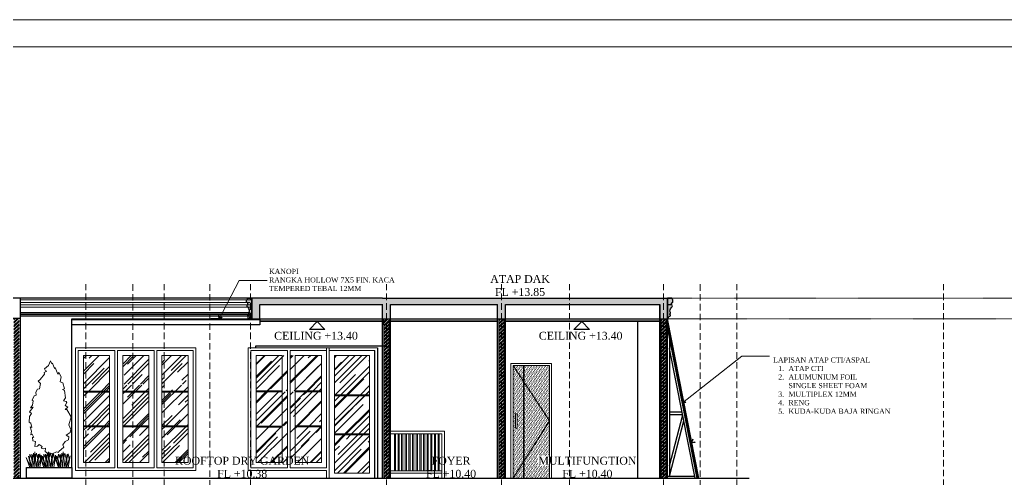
# Model space of a CAD drawing. Header units: millimetres. Extents: x -9564 to 494436, y -140371 to 4257.
# Drawn here: x 461051 to 479900, y -4524 to 4257 of the extents above; entities that cross this region are included whole.
import ezdxf

# ---------------------------------------------------------------- set-up
doc = ezdxf.new("R2010")
doc.units = ezdxf.units.MM
doc.header["$MEASUREMENT"] = 0
for name, pattern in [('DASHED2', [0.375, 0.25, -0.125]), ('HIDDEN2', [0.1875, 0.125, -0.0625]), ('SLD-Solid', [0])]:
    doc.linetypes.add(name, pattern=pattern)
doc.layers.get('DEFPOINTS').update_dxf_attribs({"lineweight": 18})
for name, color, linetype, lineweight in [('09-Arsiran', 8, 'Continuous', 5), ('8', 8, 'Continuous', 5), ('AS', 8, 'HIDDEN2', 5), ('DIM', 1, 'Continuous', 5), ('Dimensi', 252, 'Continuous', 9), ('DINDING', 1, 'Continuous', 20), ('DOOR OPENING', 4, 'SLD-Solid', 5), ('Door Window', 1, 'Continuous', 9), ('LEGEND', 1, 'DASHED2', 50), ('XR-KOP A3_MOZART$0$KOP-A1$0$A-GRSKOP', 1, 'Continuous', 5)]:
    doc.layers.add(name, color=color, linetype=linetype, lineweight=lineweight)
doc.layers.add('garis tipis', color=251, linetype='Continuous')
doc.layers.add('TEXT', color=4, linetype='Continuous')
doc.styles.get("Standard").update_dxf_attribs({"font": 'arial.ttf'})
doc.styles.add('style1', font='times.ttf', dxfattribs={"height": 0.15})
doc.styles.add('style2', font='times.ttf', dxfattribs={"height": 0.18})
doc.dimstyles.new('ISO-25', dxfattribs={"dimtxt": 0.18, "dimasz": 0.12, "dimexe": 0.1, "dimexo": 0.1, "dimgap": 0.0625, "dimtad": 1, "dimtoh": 1, "dimdec": 0, "dimlfac": 1000, "dimtxsty": 'style2', "dimblk": 'ARCHTICK', "dimcen": 0.15, "dimclrd": 1, "dimclre": 1, "dimclrt": 4, "dimadec": 0, "dimazin": 0, "dimtfac": 1, "dimtdec": 0, "dimtmove": 0, "dimatfit": 3, "dimldrblk": 'OBLIQUE', "dimfxl": 1, "dimarcsym": 0})

# ---------------------------------------------------------------- blocks, each defined once
blk = doc.blocks.new('hsdh')
at = {"layer": 'XR-KOP A3_MOZART$0$KOP-A1$0$A-GRSKOP', "color": 0, "linetype": 'Continuous', "lineweight": 5}
blk.add_lwpolyline([(145480, 82601), (107945, 82601), (107945, 56197), (145480, 56197)], close=True, dxfattribs=at)
at = {"layer": 'XR-KOP A3_MOZART$0$KOP-A1$0$A-GRSKOP', "color": 5, "linetype": 'Continuous', "lineweight": 5}
blk.add_lwpolyline([(145017, 82138), (108409, 82138), (108409, 56660), (145017, 56660)], close=True, dxfattribs=at)
blk = doc.blocks.new('lis atas')
at = {"true_color": 0x636466}
h = blk.add_hatch(color=251, dxfattribs=at)
h.dxf.hatch_style = 1
h.paths.add_polyline_path([(90.703, 140.132), (90.716, 140.132), (90.716, 140.147, -0.36498), (90.749, 140.187, 0.74874), (90.75, 140.215, -0.675931), (90.749, 140.231, 0.42987), (90.759, 140.26, -0.123299), (90.749, 140.283, -0.24485), (90.786, 140.361, 0.438632), (90.784, 140.404, -0.621787), (90.806, 140.451), (90.806, 140.501, -0.319918), (90.782, 140.532), (90.703, 140.532)])
blk.add_lwpolyline([(90.703, 140.132), (90.716, 140.132), (90.716, 140.147, -0.36498), (90.749, 140.187, 0.741922), (90.75, 140.214, -0.66528), (90.749, 140.231, 0.438756), (90.759, 140.26, -0.123299), (90.749, 140.283, -0.24485), (90.786, 140.361, 0.438632), (90.784, 140.404, -0.621787), (90.806, 140.451), (90.806, 140.501, -0.319918), (90.782, 140.532), (90.703, 140.532)], format="xyb", close=True)
blk = doc.blocks.new('_ArchTick')
at = {"color": 0, "linetype": 'ByBlock', "const_width": 0.15}
blk.add_lwpolyline([(-0.5, -0.5), (0.5, 0.5)], dxfattribs=at)
blk = doc.blocks.new('*D834')
at = {"color": 1, "lineweight": -2, "transparency": 16777216}
for p, q in [((472995, -1524), (472872, -1524)), ((472872, -4524), (472872, -1524)), ((472995, -4524), (472872, -4524))]:
    blk.add_line(p, q, dxfattribs=at)
at = {"layer": 'DEFPOINTS', "color": 0, "transparency": 16777216}
for p in [(472872, -1524), (472995, -1524), (472995, -4524)]:
    blk.add_point(p, dxfattribs=at)
at = {"color": 1, "lineweight": -2, "transparency": 16777216, "xscale": 0.12, "yscale": 0.12, "zscale": 0.12}
for p, rotation in [((472872, -1524), 90), ((472872, -4524), 270)]:
    blk.add_blockref('_ArchTick', p, dxfattribs=dict(at, rotation=rotation))
at = {"color": 4, "transparency": 16777216, "insert": (472872, -3024), "char_height": 0.18, "attachment_point": 5, "rotation": 90, "style": 'style2'}
blk.add_mtext('2999999', dxfattribs=at)
blk = doc.blocks.new('_Oblique')
at = {"color": 0, "linetype": 'ByBlock', "lineweight": -2}
blk.add_line((-0.5, -0.5), (0.5, 0.5), dxfattribs=at)
blk = doc.blocks.new('*U121')
blk.add_lwpolyline([(-2.754, 191.699), (-6.78, 182.851), (-13.682, 176.953), (-11.956, 173.266), (-9.656, 172.529), (-14.257, 170.317), (-13.682, 167.368), (-21.733, 157.783), (-25.184, 154.834), (-21.158, 150.41), (-21.733, 147.461), (-22.884, 140.825), (-26.334, 140.087), (-29.21, 134.926), (-28.635, 129.028), (-32.661, 128.291), (-36.111, 120.18), (-34.386, 118.706), (-35.536, 111.333), (-38.987, 106.171), (-34.386, 107.646), (-40.712, 98.798), (-37.261, 95.849), (-40.712, 90.688), (-41.287, 80.366), (-38.412, 78.154), (-36.686, 70.781), (-39.562, 71.518), (-37.261, 64.145), (-38.412, 57.509), (-36.111, 58.247), (-33.236, 52.348), (-35.536, 53.086), (-34.961, 46.45), (-30.36, 44.975), (-31.51, 36.128), (-26.334, 36.865), (-23.459, 39.814), (-18.283, 36.128), (-20.008, 33.178), (-14.832, 31.704), (-11.956, 33.178), (-12.531, 27.28), (-6.205, 22.856), (-3.905, 24.331), (0.121, 22.856), (8.173, 26.543), (11.624, 25.068), (12.199, 27.28), (21.4, 34.653), (19.675, 39.077), (23.701, 44.975), (30.027, 47.924), (30.602, 53.823), (25.426, 56.772), (32.903, 61.196), (34.053, 67.094), (30.602, 75.205), (34.628, 89.951), (26.576, 103.222), (23.701, 103.222), (28.302, 107.646), (23.701, 110.595), (26.576, 115.756), (25.426, 117.968), (20.825, 118.706), (24.276, 124.604), (22.551, 137.876), (19.1, 139.35), (22.551, 140.825), (19.675, 151.884), (14.499, 153.359), (16.224, 162.207), (12.199, 170.317), (10.473, 167.368), (5.872, 179.165), (4.147, 177.69), (0.696, 187.275), (-0.454, 185.8)], close=True)
for points in [[(-6.813, 23.669), (-6.813, 11.669), (-8.627, 0)], [(0.387, 23.669), (-0.576, 13.271), (-0.576, 3.686), (0, 0)]]:
    blk.add_lwpolyline(points)
blk = doc.blocks.new('HDRHRD')
at = {"layer": '09-Arsiran'}
for p, q in [((664.718, 150.089), (664.718, 149.933)), ((666.118, 150.089), (666.118, 149.933)), ((667.618, 150.097), (667.618, 149.941)), ((669.268, 150.089), (669.268, 149.933)), ((671.868, 150.089), (671.868, 149.933)), ((674.068, 150.089), (674.068, 149.933)), ((675.368, 150.089), (675.368, 149.933)), ((677.168, 150.089), (677.168, 149.933)), ((678.568, 150.089), (678.568, 149.933)), ((682.518, 150.089), (682.518, 149.933)), ((664.329, 149.7), (664.484, 149.7)), ((664.952, 149.7), (665.107, 149.7)), ((665.729, 149.7), (665.884, 149.7)), ((666.352, 149.7), (666.507, 149.7)), ((667.018, 149.74), (667.018, 149.584)), ((667.229, 149.707), (667.384, 149.707)), ((667.852, 149.707), (668.007, 149.707)), ((668.879, 149.7), (669.034, 149.7)), ((669.502, 149.7), (669.657, 149.7)), ((671.479, 149.7), (671.634, 149.7)), ((672.102, 149.7), (672.257, 149.7)), ((673.679, 149.7), (673.834, 149.7)), ((674.302, 149.7), (674.457, 149.7)), ((674.979, 149.7), (675.134, 149.7)), ((675.602, 149.7), (675.757, 149.7)), ((676.779, 149.7), (676.934, 149.7)), ((677.402, 149.7), (677.557, 149.7)), ((678.257, 149.7), (678.334, 149.7)), ((678.802, 149.7), (678.957, 149.7)), ((682.129, 149.7), (682.284, 149.7)), ((682.752, 149.7), (682.907, 149.7)), ((667.618, 149.474), (667.618, 149.318)), ((668.488, 149.515), (668.488, 149.36)), ((677.168, 149.472), (677.168, 149.317)), ((677.868, 149.515), (677.868, 149.36)), ((664.718, 149.466), (664.718, 149.31)), ((666.118, 149.466), (666.118, 149.31)), ((666.629, 149.351), (666.784, 149.351)), ((667.252, 149.351), (667.407, 149.351)), ((668.488, 149.461), (668.488, 149.305)), ((669.268, 149.466), (669.268, 149.31)), ((671.868, 149.466), (671.868, 149.31)), ((674.068, 149.466), (674.068, 149.31)), ((675.368, 149.466), (675.368, 149.31)), ((678.568, 149.466), (678.568, 149.31)), ((682.518, 149.466), (682.518, 149.31)), ((667.018, 149.117), (667.018, 148.961)), ((677.479, 149.126), (677.634, 149.126)), ((678.102, 149.126), (678.257, 149.126)), ((668.099, 149.072), (668.254, 149.072)), ((668.722, 149.072), (668.877, 149.072)), ((668.488, 148.854), (668.488, 148.698)), ((668.488, 148.838), (668.488, 148.682)), ((677.868, 148.893), (677.868, 148.737))]:
    blk.add_line(p, q, dxfattribs=at)
for centre in [(664.718, 149.7), (666.118, 149.7), (667.618, 149.707), (669.268, 149.7), (671.868, 149.7), (674.068, 149.7), (675.368, 149.7), (677.168, 149.7), (678.568, 149.7), (682.518, 149.7), (667.018, 149.351), (668.488, 149.072), (677.868, 149.126)]:
    blk.add_circle(centre, 0.311, dxfattribs=at)
at = {"layer": 'AS'}
for p, q in [((664.718, 150.089), (664.718, 168.018)), ((666.118, 150.089), (666.118, 168.018)), ((667.018, 149.515), (667.018, 168.018)), ((667.618, 150.089), (667.618, 168.018)), ((668.488, 149.515), (668.488, 168.018)), ((669.268, 150.089), (669.268, 168.018)), ((671.868, 150.089), (671.868, 168.018)), ((674.068, 150.089), (674.068, 168.018)), ((675.368, 150.089), (675.368, 168.018)), ((677.168, 150.089), (677.168, 168.018)), ((677.868, 149.515), (677.868, 168.018)), ((678.568, 150.089), (678.568, 168.018)), ((682.518, 150.089), (682.518, 168.018))]:
    blk.add_line(p, q, dxfattribs=at)
at = {"layer": '09-Arsiran', "color": 2, "attachment_point": 1}
for s, insert, char_height in [('13', (664.567, 149.827), 0.2281), ('12', (665.962, 149.827), 0.2281), ('10', (667.465, 149.834), 0.2281), ('8', (669.177, 149.827), 0.228), ('7', (671.806, 149.827), 0.228), ('6', (674.006, 149.827), 0.228), ('5', (675.306, 149.827), 0.228), ('4', (677.106, 149.827), 0.228), ('2', (678.506, 149.827), 0.228), ('1', (682.456, 149.827), 0.228), ('11', (666.848, 149.478), 0.2281), ('9', (668.402, 149.199), 0.228), ('3', (677.806, 149.253), 0.228)]:
    blk.add_mtext_dynamic_manual_height_columns(s, width=0.05426, gutter_width=1.14, heights=[0], dxfattribs=dict(at, insert=insert, char_height=char_height))
blk = doc.blocks.new('*D721')
at = {"color": 1, "lineweight": -2, "transparency": 16777216}
for p, q in [((465566, -2020), (465566, -1989)), ((465566, -1989), (468066, -1989)), ((468066, -2020), (468066, -1989))]:
    blk.add_line(p, q, dxfattribs=at)
at = {"layer": 'DEFPOINTS', "color": 0, "transparency": 16777216}
for p in [(465566, -2020), (468066, -1989), (468066, -2020)]:
    blk.add_point(p, dxfattribs=at)
at = {"color": 1, "lineweight": -2, "transparency": 16777216, "xscale": 0.12, "yscale": 0.12, "zscale": 0.12, "rotation": 180}
blk.add_blockref('_ArchTick', (465566, -1989), dxfattribs=at)
at = {"color": 1, "lineweight": -2, "transparency": 16777216, "xscale": 0.12, "yscale": 0.12, "zscale": 0.12}
blk.add_blockref('_ArchTick', (468066, -1989), dxfattribs=at)
at = {"color": 4, "transparency": 16777216, "insert": (467316, -1989), "char_height": 0.18, "attachment_point": 5, "style": 'style2'}
blk.add_mtext('2500000', dxfattribs=at)
blk = doc.blocks.new('FJ')
at = {"layer": '09-Arsiran'}
h = blk.add_hatch(dxfattribs=at)
h.set_pattern_fill('AR-RROOF', color=256, scale=0.04, angle=45)
h.set_pattern_definition([(45, (-728.8448, -632.0377), (0.8621046, 2.29894557), [15.24, -2.032, 5.08, -1.016]), (45, (-728.2485, -630.723), (-1.6739197, 0.2370788), [3.048, -0.33528, 6.096, -0.762]), (45, (-729.0962, -631.06786), (3.25444482, 4.21712827), [8.128, -1.4224, 4.064, -1.016])])
h.paths.add_polyline_path([(795.086, 154.869), (792.686, 154.869), (792.686, 152.179), (795.086, 152.179)])
h.paths.add_polyline_path([(795.086, 152.099), (792.686, 152.099), (792.686, 149.496), (795.086, 149.496)])
h.paths.add_polyline_path([(795.086, 149.416), (792.686, 149.416), (792.686, 146.67), (795.086, 146.67)])
h = blk.add_hatch(dxfattribs=at)
h.set_pattern_fill('AR-RROOF', color=256, scale=0.04, angle=45)
h.set_pattern_definition([(45, (-729.6608, -632.0377), (0.8621046, 2.29894557), [15.24, -2.032, 5.08, -1.016]), (45, (-729.0645, -630.723), (-1.6739197, 0.2370788), [3.048, -0.33528, 6.096, -0.762]), (45, (-729.9122, -631.06786), (3.25444482, 4.21712827), [8.128, -1.4224, 4.064, -1.016])])
h.paths.add_polyline_path([(797.702, 154.869), (795.286, 154.869), (795.278, 152.179), (797.694, 152.179)])
h.paths.add_polyline_path([(797.702, 152.099), (795.286, 152.099), (795.286, 149.496), (797.702, 149.496)])
h.paths.add_polyline_path([(797.702, 149.416), (795.286, 149.416), (795.286, 146.67), (797.702, 146.67)])
h = blk.add_hatch(dxfattribs=at)
h.set_pattern_fill('AR-RROOF', color=256, scale=0.04, angle=45)
h.set_pattern_definition([(45, (156.3965, 77.2849), (0.8621046, 2.2989456), [15.24, -2.032, 5.08, -1.016]), (45, (156.9928, 78.5996), (-1.6739197, 0.2370788), [3.048, -0.33528, 6.096, -0.762]), (45, (156.1451, 78.2547), (3.2544448, 4.2171283), [8.128, -1.4224, 4.064, -1.016])])
h.paths.add_polyline_path([(801.366, 151.869), (801.366, 154.869), (798.686, 154.869), (798.686, 151.869)])
h.paths.add_polyline_path([(798.686, 151.789), (798.686, 148.869), (801.366, 148.869), (801.366, 151.789)])
h.paths.add_polyline_path([(801.366, 148.789), (798.686, 148.789), (798.686, 145.869), (801.366, 145.869)])
for p, q in [((798.086, 155.469), (798.086, 146.27)), ((801.966, 155.469), (798.086, 155.469)), ((793.934, 155.269), (793.166, 155.269)), ((794.518, 155.269), (793.934, 155.269)), ((798.086, 152.683), (798.086, 155.269)), ((798.286, 155.269), (798.286, 145.469)), ((801.766, 155.269), (798.286, 155.269)), ((798.086, 152.683), (798.086, 152.603)), ((798.086, 149.496), (798.086, 152.603)), ((792.686, 152.179), (794.686, 152.179)), ((794.686, 152.099), (792.686, 152.099)), ((795.686, 152.179), (797.686, 152.179)), ((797.686, 152.099), (795.686, 152.099)), ((798.686, 151.869), (801.366, 151.869)), ((801.366, 151.789), (798.686, 151.789)), ((792.686, 149.455), (794.686, 149.455)), ((794.686, 149.375), (792.686, 149.375)), ((795.686, 149.496), (797.686, 149.496)), ((797.686, 149.416), (795.686, 149.416)), ((798.086, 149.496), (798.086, 149.416)), ((798.086, 146.27), (798.086, 149.416)), ((798.686, 148.869), (801.366, 148.869)), ((801.366, 148.789), (798.686, 148.789)), ((798.086, 146.07), (798.086, 145.469))]:
    blk.add_line(p, q)
for points in [[(792.086, 155.469), (798.286, 155.469), (798.286, 146.07)], [(792.086, 155.469), (792.086, 146.07)], [(798.086, 146.07), (792.086, 146.07)]]:
    blk.add_lwpolyline(points)
for points in [[(792.286, 155.269), (795.086, 155.269), (795.086, 146.27), (792.286, 146.27)], [(795.286, 155.269), (798.086, 155.269), (798.086, 146.27), (795.286, 146.27)], [(798.286, 155.269), (801.766, 155.269), (801.766, 145.469), (798.286, 145.469)], [(798.686, 154.869), (801.366, 154.869), (801.366, 145.869), (798.686, 145.869)]]:
    blk.add_lwpolyline(points, close=True)
at = {"layer": 'Door Window'}
for points in [[(792.686, 154.869), (794.686, 154.869), (794.686, 146.67), (792.686, 146.67)], [(795.686, 154.869), (797.686, 154.869), (797.686, 146.67), (795.686, 146.67)]]:
    blk.add_lwpolyline(points, close=True, dxfattribs=at)
blk = doc.blocks.new('CFH')
at = {"layer": '09-Arsiran'}
h = blk.add_hatch(dxfattribs=at)
h.set_pattern_fill('AR-RROOF', color=256, scale=0.04, angle=45)
h.set_pattern_definition([(45, (-706.8347, -632.0377), (0.8621046, 2.29894557), [15.24, -2.032, 5.08, -1.016]), (45, (-706.2384, -630.723), (-1.6739197, 0.2370788), [3.048, -0.33528, 6.096, -0.762]), (45, (-707.08613, -631.06786), (3.25444482, 4.21712827), [8.128, -1.4224, 4.064, -1.016])])
h.paths.add_polyline_path([(808.264, 152.15), (810.264, 152.15), (810.264, 154.869), (808.264, 154.869)])
h.paths.add_polyline_path([(808.264, 152.07), (808.264, 149.496), (810.264, 149.496), (810.264, 152.07)])
h.paths.add_polyline_path([(810.264, 149.416), (808.264, 149.416), (808.264, 146.67), (810.264, 146.67)])
h = blk.add_hatch(dxfattribs=at)
h.set_pattern_fill('AR-RROOF', color=256, scale=0.04, angle=45)
h.set_pattern_definition([(45, (-707.2657, -632.0377), (0.8621046, 2.29894557), [15.24, -2.032, 5.08, -1.016]), (45, (-706.6694, -630.723), (-1.6739197, 0.2370788), [3.048, -0.33528, 6.096, -0.762]), (45, (-707.51713, -631.06786), (3.25444482, 4.21712827), [8.128, -1.4224, 4.064, -1.016])])
h.paths.add_polyline_path([(813.272, 154.869), (811.268, 154.869), (811.261, 152.683), (813.265, 152.683)])
h.paths.add_polyline_path([(813.265, 152.603), (811.264, 152.603), (811.264, 149.496), (813.265, 149.496)])
h.paths.add_polyline_path([(813.265, 149.416), (811.264, 149.416), (811.264, 146.67), (813.265, 146.67)])
h = blk.add_hatch(dxfattribs=at)
h.set_pattern_fill('AR-RROOF', color=256, scale=0.04, angle=45)
h.set_pattern_definition([(45, (-707.2667, -632.0377), (0.8621046, 2.29894557), [15.24, -2.032, 5.08, -1.016]), (45, (-706.6704, -630.723), (-1.6739197, 0.2370788), [3.048, -0.33528, 6.096, -0.762]), (45, (-707.51813, -631.06786), (3.25444482, 4.21712827), [8.128, -1.4224, 4.064, -1.016])])
h.paths.add_polyline_path([(816.26, 154.869), (814.256, 154.869), (814.264, 152.683), (816.268, 152.683)])
h.paths.add_polyline_path([(816.264, 152.603), (814.264, 152.603), (814.264, 149.496), (816.264, 149.496)])
h.paths.add_polyline_path([(816.264, 149.416), (814.264, 149.416), (814.264, 146.67), (816.264, 146.67)])
for p, q in [((815.712, 155.269), (814.744, 155.269)), ((816.096, 155.269), (815.712, 155.269)), ((808.264, 152.15), (810.264, 152.15)), ((810.264, 152.07), (808.264, 152.07)), ((811.264, 152.15), (813.264, 152.15)), ((813.264, 152.07), (811.264, 152.07)), ((814.264, 152.15), (816.264, 152.15)), ((816.264, 152.07), (814.264, 152.07)), ((808.264, 149.496), (810.264, 149.496)), ((810.264, 149.416), (808.264, 149.416)), ((811.264, 149.496), (813.264, 149.496)), ((813.264, 149.416), (811.264, 149.416)), ((814.264, 149.496), (816.264, 149.496)), ((816.264, 149.416), (814.264, 149.416))]:
    blk.add_line(p, q)
for points in [[(816.864, 146.07), (807.664, 146.07), (807.664, 155.469), (816.864, 155.469)], [(807.864, 155.269), (810.664, 155.269), (810.664, 146.27), (807.864, 146.27)], [(810.864, 155.269), (813.664, 155.269), (813.664, 146.27), (810.864, 146.27)], [(813.864, 155.269), (816.664, 155.269), (816.664, 146.27), (813.864, 146.27)]]:
    blk.add_lwpolyline(points, close=True)
at = {"layer": 'Door Window'}
for points in [[(808.264, 154.869), (810.264, 154.869), (810.264, 146.67), (808.264, 146.67)], [(811.264, 154.869), (813.264, 154.869), (813.264, 146.67), (811.264, 146.67)], [(814.264, 154.869), (816.264, 154.869), (816.264, 146.67), (814.264, 146.67)]]:
    blk.add_lwpolyline(points, close=True, dxfattribs=at)

msp = doc.modelspace()

# ---------------------------------------------------------------- hatches: boundary and pattern name
h = msp.add_hatch()
h.set_pattern_fill('ANSI32', color=8, scale=4.999999)
h.set_pattern_definition([(45, (334578.1, -139278.485), (-33.675954, 33.675954), []), (45, (334600.55, -139278.485), (-33.675954, 33.675954), [])])
h.paths.add_polyline_path([(473416.0226, -1473.5402), (473316.0226, -1473.5402), (473316.0226, -4523.5396), (473416.0226, -4523.5396)])
h.paths.add_polyline_path([(470316.0232, -1473.5402), (470216.0232, -1473.5402), (470216.0232, -4523.5396), (470316.0232, -4523.5396)])
h.paths.add_polyline_path([(468116.0236, -1473.5402), (468016.0236, -1473.5402), (468016.0236, -4523.5396), (468116.0236, -4523.5396)])
h.paths.add_polyline_path([(474116.0225, -4923.5396), (474016.0225, -4923.5396), (474016.0225, -5673.5394), (474116.0225, -5673.5394)])
h.paths.add_polyline_path([(470316.0232, -4923.5396), (470216.0232, -4923.5396), (470216.0232, -8373.5389), (470316.0232, -8373.5389)])
h.paths.add_polyline_path([(468116.0236, -4923.5396), (468016.0236, -4923.5396), (468016.0236, -8373.5389), (468116.0236, -8373.5389)])
h.paths.add_polyline_path([(461041.025, -12723.5381), (460941.025, -12723.5381), (460941.025, -14923.5377), (461041.025, -14923.5377)])
h.paths.add_polyline_path([(464736.0243, -12723.5381), (464636.0244, -12723.5381), (464636.0244, -14843.5377), (464736.0243, -14843.5377)])
h.paths.add_polyline_path([(468116.0236, -8923.5388), (468016.0236, -8923.5388), (468016.0236, -12223.5382), (468116.0236, -12223.5382)])
h.paths.add_polyline_path([(461041.025, -1466.238), (460941.025, -1466.238), (460941.025, -4523.5396), (461041.025, -4523.5396)])
h.paths.add_polyline_path([(461041.025, -8273.5389), (460941.025, -8273.5389), (460941.025, -8373.5389), (461041.025, -8373.5389)])
h.paths.add_polyline_path([(460941.025, -5323.5395), (461041.025, -5323.5395), (461041.025, -4923.5396), (460941.025, -4923.5396)])
h.paths.add_polyline_path([(460941.025, -9173.5388), (461041.025, -9173.5388), (461041.025, -8873.5388), (460941.025, -8873.5388)])
h.paths.add_polyline_path([(474016.0225, -9523.5387), (474116.0225, -9523.5387), (474116.0225, -8873.5388), (474016.0225, -8873.5388)])
h = msp.add_hatch()
h.set_pattern_fill('DOTS', color=8, scale=19.999996, angle=45)
h.set_pattern_definition([(45, (-203801.84, -168824.07), (-11.225318, 33.6759541), [0, -31.749994])])
h.paths.add_polyline_path([(470686.0233, -2622.0766), (470486.0234, -2363.5401), (470486.0234, -4523.5396), (470686.0233, -4255.247)])
h.paths.add_polyline_path([(470566.0233, -3561.0398), (470536.0233, -3561.0398), (470536.0233, -3286.0399), (470566.0233, -3286.0399)], flags=16)
h.paths.add_polyline_path([(470686.0233, -4255.247), (470486.0234, -4523.5396), (470686.0233, -4523.5396)], flags=17)
h.paths.add_polyline_path([(470686.0233, -2363.5401), (470486.0234, -2363.5401), (470686.0233, -2622.0766)], flags=17)
h.paths.add_polyline_path([(471181.0227, -2363.5401), (471181.0227, -3261.9539), (470696.0233, -2635.0034), (470696.0233, -2363.5401)])
h.paths.add_polyline_path([(471181.0227, -3591.2234), (471181.0227, -4523.5396), (470696.0233, -4523.5396), (470696.0233, -4241.8324)])
h.paths.add_polyline_path([(471181.0227, -3261.9539), (471181.0227, -3591.2234), (470696.0233, -4241.8324), (470696.0233, -2635.0034)])
at = {"layer": 'DIM', "true_color": 0x636466}
h = msp.add_hatch(dxfattribs=at)
h.set_pattern_fill('AR-CONC', color=251, scale=0.2, angle=45)
h.set_pattern_definition([(95, (334578.1, -139278.485), (28.018925, 23.5106715), [3.809999, -41.909992]), (40, (334578.1, -139278.485), (-32.0036846, 22.0353416), [3.0479994, -33.5281105]), (145.451445, (334580.434, -139276.525), (-3.984759, 45.546012), [3.238001, -35.618042]), (91.1842, (334570.915, -139271.3), (44.28204, 32.390676), [5.714999, -62.864988]), (141.635558, (334574.605, -139268.6), (-1.417323, 68.56534), [4.857004, -53.427112]), (36.18415, (334570.915, -139271.3), (-1.417323, 68.56534), [4.571993, -50.291937]), (66, (334576.303, -139269.504), (35.903989, 6.9790285), [3.809999, -41.909992]), (11, (334576.303, -139269.504), (-17.307982, 34.788232), [3.0479994, -33.527994]), (116.451445, (334579.295, -139268.923), (18.596007, 41.767261), [3.238001, -35.617981]), (82.5, (334578.1, -139278.485), (-11.52109165, 12.3946804), [0, -33.1215938, 0, -34.0359936, 0, -33.6549937]), (52.5, (334578.1, -139278.485), (-4.7179446, 23.6173956), [0, -19.4055963, 0, -32.359594, 0, -12.8269976]), (12.5, (334570.089, -139286.495), (19.98556885, 18.3652357), [0, -12.6999976, 0, -39.6239925, 0, -52.57799]), (2.5, (334566.497, -139290.087), (17.3527776, 24.544474), [0, -16.509997, 0, -26.314395, 0, -37.337993])])
h.paths.add_polyline_path([(473291.0227, -1193.5403), (473291.0227, -1473.5402), (473441.0226, -1473.5402), (473441.0226, -1073.5403), (465491.0241, -1073.5403), (465491.0241, -1473.5402), (465641.0241, -1473.5402), (465641.0241, -1193.5403), (467991.0236, -1193.5403), (467991.0236, -1473.5402), (468141.0236, -1473.5402), (468141.0236, -1193.5403), (470191.0232, -1193.5403), (470191.0232, -1473.5402), (470341.0232, -1473.5402), (470341.0232, -1193.5403)])

# ---------------------------------------------------------------- linework, layer by layer
for p, q in [((467991.0236, -1073.5403), (460916.025, -1073.5403)), ((461066.025, -4523.5396), (461066.025, -1073.5403)), ((465491.0241, -1473.5402), (465491.0241, -1073.5403)), ((467991.0236, -1073.5403), (473520.3978, -1073.5403)), ((473441.0226, -4523.5396), (473441.0226, -1073.5403)), ((465641.0241, -1193.5403), (467993.5234, -1193.5403)), ((465641.0241, -1473.5402), (465641.0241, -1193.5403)), ((467991.0236, -4523.5396), (467991.0236, -1193.5403)), ((468141.0236, -4523.5396), (468141.0236, -1193.5403)), ((468141.0236, -1193.5403), (470191.0232, -1193.5403)), ((470191.0232, -4523.5396), (470191.0232, -1193.5403)), ((470341.0232, -4523.5396), (470341.0232, -1193.5403)), ((470341.0232, -1193.5403), (473291.0227, -1193.5403)), ((473291.0227, -4523.5396), (473291.0227, -1193.5403)), ((473291.0227, -1193.5403), (473291.0227, -4523.5396)), ((473441.0226, -1193.5403), (473517.5854, -1193.5403)), ((473441.0226, -1193.5403), (473517.5854, -1193.5403)), ((461066.025, -1466.238), (460916.025, -1466.238)), ((462047.1574, -1473.5403), (465641.0241, -1473.5403)), ((462047.1574, -1583.5403), (462047.1574, -1473.5403)), ((462047.1574, -4318.2264), (462047.1574, -1473.5403)), ((462047.1574, -1483.5403), (463933.9535, -1483.5403)), ((463933.9535, -1483.5403), (465641.0241, -1483.5403)), ((464856.6961, -1473.5402), (464706.6962, -1473.5402)), ((465491.0241, -1473.5402), (465641.0241, -1473.5402)), ((465491.0241, -1473.5402), (470941.0231, -1473.5402)), ((465641.0241, -1473.5402), (465641.0241, -1583.5403)), ((467991.0236, -1473.5402), (473441.0226, -1473.5402)), ((467991.0236, -1473.5403), (467991.0236, -1583.5403)), ((474041.0225, -4523.5396), (473441.0226, -1473.5402)), ((465641.0241, -1583.5403), (462047.1574, -1583.5403)), ((467991.0236, -1523.5402), (465641.0241, -1523.5402)), ((470191.0232, -1523.5402), (468141.0236, -1523.5402)), ((473291.0227, -1523.5402), (470341.0232, -1523.5402)), ((474030.8309, -4523.5396), (473441.0226, -1525.3478)), ((474010.4475, -4523.5396), (473441.0226, -1628.963)), ((473481.0226, -1832.2963), (473481.0226, -4483.5397)), ((467891.0238, -2023.5401), (467891.0238, -4523.5396)), ((473969.6809, -4523.5396), (473481.0226, -2039.5267)), ((467841.0238, -4523.5396), (467841.0238, -2073.5401)), ((473720.5654, -3257.2025), (473481.0226, -3257.2025)), ((473481.0226, -4281.8328), (473730.4015, -3307.2025)), ((473730.4015, -3307.2025), (473481.0226, -3307.2025)), ((473481.0226, -4483.5397), (473752.8344, -3421.2364)), ((460916.025, -4523.5396), (474841.0216, -4523.5396)), ((473441.0226, -4483.5397), (473961.8121, -4483.5397)), ((474841.3278, -4523.5396, 0), (475000.0778, -4523.5396))]:
    msp.add_line(p, q)
for points in [[(466738.4569, -1523.5402), (466886.4513, -1671.5346), (466590.4625, -1671.5346), (466738.4569, -1523.5402)], [(471799.7831, -1523.5402), (471947.7775, -1671.5346), (471651.7886, -1671.5346), (471799.7831, -1523.5402)]]:
    msp.add_lwpolyline(points)
msp.add_lwpolyline([(462047.1574, -4523.5396), (461181.5647, -4523.5396), (461181.5647, -4318.2264), (462047.1574, -4318.2264)], close=True)
at = {"layer": '09-Arsiran'}
for p, q in [((461066.025, -1104.7903), (465457.0173, -1104.7903)), ((461061.8067, -1244.5366), (465457.0173, -1244.5366)), ((461064.1734, -1201.8674), (465457.0173, -1201.8674)), ((461066.025, -1154.7903), (465457.0173, -1154.7903)), ((461066.025, -1346.2059), (465457.0173, -1346.2059)), ((461066.025, -1375.0071), (465457.0173, -1375.0071)), ((461066.025, -1391.4978), (465457.0173, -1391.4978)), ((461066.025, -1419.4166), (465457.0173, -1419.4166)), ((469136.0234, -3623.5398), (468141.0236, -3623.5398, 0)), ((469126.0234, -3673.5398), (468141.0236, -3673.5398, 0)), ((468216.0236, -4383.5397), (468216.0236, -3673.5398)), ((468236.0236, -4383.5397), (468236.0236, -3673.5398)), ((468286.0236, -4383.5397), (468286.0236, -3673.5398)), ((468306.0236, -4383.5397), (468306.0236, -3673.5398)), ((468356.0236, -4383.5397), (468356.0236, -3673.5398)), ((468376.0236, -4383.5397), (468376.0236, -3673.5398)), ((468426.0236, -4383.5397), (468426.0236, -3673.5398)), ((468446.0236, -4383.5397), (468446.0236, -3673.5398)), ((468496.0236, -4383.5397), (468496.0236, -3673.5398)), ((468516.0236, -4383.5397), (468516.0236, -3673.5398)), ((468566.0235, -4383.5397), (468566.0235, -3673.5398)), ((468586.0235, -4383.5397), (468586.0235, -3673.5398)), ((468636.0235, -4383.5397), (468636.0235, -3673.5398)), ((468656.0235, -4383.5397), (468656.0235, -3673.5398)), ((468706.0235, -4383.5397), (468706.0235, -3673.5398)), ((468726.0235, -4383.5397), (468726.0235, -3673.5398)), ((468776.0235, -4383.5397), (468776.0235, -3673.5398)), ((468796.0235, -4383.5397), (468796.0235, -3673.5398)), ((468846.0235, -4383.5397), (468846.0235, -3673.5398)), ((468866.0235, -4383.5397), (468866.0235, -3673.5398)), ((468916.0235, -4383.5397), (468916.0235, -3673.5398)), ((468936.0235, -4383.5397), (468936.0235, -3673.5398)), ((468986.0235, -4383.5397), (468986.0235, -3673.5398)), ((469006.0235, -4383.5397), (469006.0235, -3673.5398)), ((469056.0235, -4383.5397), (469056.0235, -3673.5398)), ((469076.0235, -4383.5397), (469076.0235, -3673.5398)), ((469176.0234, -3623.5398), (469126.0234, -3623.5398)), ((469126.0234, -4523.5396), (469126.0234, -3673.5398)), ((469176.0234, -4523.5396), (469176.0234, -3623.5398)), ((469126.0234, -4383.5397), (468141.0236, -4383.5397, 0)), ((469126.0234, -4423.5397), (468141.0236, -4423.5397, 0))]:
    msp.add_line(p, q, dxfattribs=at)
at = {"layer": '8'}
for p, q in [((464858.4902, -1483.5403), (465251.3066, -736.0934)), ((465251.3066, -736.0934), (465782.7629, -736.0934)), ((464858.4902, -1483.5403), (464852.1315, -1407.0089)), ((464852.1315, -1407.0089), (464865.1312, -1412.9399)), ((464865.1312, -1412.9399), (464858.4902, -1483.5403)), ((464912.8709, -1438.0292), (464858.4902, -1483.5403)), ((464858.4902, -1483.5403), (464925.1286, -1445.3721)), ((464925.1286, -1445.3721), (464912.8709, -1438.0292)), ((465414.6425, -1473.5403), (465408.2838, -1397.0089)), ((465408.2838, -1397.0089), (465421.2835, -1402.9399)), ((465421.2835, -1402.9399), (465414.6425, -1473.5403)), ((465469.0232, -1428.0292), (465414.6425, -1473.5403)), ((465414.6425, -1473.5403), (465481.2808, -1435.3721)), ((465481.2808, -1435.3721), (465469.0232, -1428.0292)), ((468016.0236, -4523.5396), (468016.0236, -1473.5402)), ((468116.0236, -4523.5396), (468116.0236, -1473.5402)), ((470216.0232, -4523.5396), (470216.0232, -1473.5402)), ((470316.0232, -4523.5396), (470316.0232, -1473.5402)), ((473316.0226, -1473.5402), (473316.0226, -4523.5396)), ((473416.0226, -1473.5402), (473416.0226, -4523.5396)), ((473725.7351, -3076.2513), (474860.7277, -2182.6786)), ((474860.7277, -2182.6786), (475392.184, -2182.6786)), ((473725.7351, -3076.2513), (473738.9896, -3013.975)), ((473738.9896, -3013.975), (473750.1116, -3021.8822)), ((473750.1116, -3021.8822), (473725.7351, -3076.2513)), ((473783.5797, -3061.9609), (473725.7351, -3076.2513)), ((473725.7351, -3076.2513), (473789.3768, -3074.3148)), ((473789.3768, -3074.3148), (473783.5797, -3061.9609)), ((473906.3455, -3838.9317), (473919.6, -3776.6554)), ((473930.7221, -3784.5626), (473906.3455, -3838.9317)), ((473964.1902, -3824.6413), (473906.3455, -3838.9317)), ((473906.3455, -3838.9317), (473969.9873, -3836.9951)), ((473919.6, -3776.6554), (473930.7221, -3784.5626)), ((473969.9873, -3836.9951), (473964.1902, -3824.6413))]:
    msp.add_line(p, q, dxfattribs=at)
at = {"layer": 'AS'}
for p, q in [((458532.627, -1073.5403), (482486.7168, -1073.5403)), ((473454.1441, -1473.5402), (484335.6263, -1473.5402))]:
    msp.add_line(p, q, dxfattribs=at)
at = {"layer": 'Dimensi'}
for p, q in [((470536.0233, -3286.0399), (470566.0233, -3286.0399)), ((470536.0233, -3286.0399), (470536.0233, -3561.0398)), ((470566.0233, -3286.0399), (470566.0233, -3561.0398)), ((470536.0233, -3561.0398), (470566.0233, -3561.0398))]:
    msp.add_line(p, q, dxfattribs=at)
for points in [[(461246.7654, -4314.1389), (461177.9131, -4125.6537), (461270.9914, -4314.1389), (461219.9902, -4102.7266), (461291.3919, -4314.1389), (461282.4668, -4064.5152), (461330.1297, -4314.1389), (461339.8437, -4014.84), (461369.1702, -4314.1389), (461413.7966, -4061.9676), (461401.0461, -4314.1389), (461469.8984, -4093.8104), (461436.7474, -4314.1389)], [(461239.0799, -4159.2491), (461248.0406, -4064.5152), (461285.8276, -4158.5134)], [(461299.9016, -4155.8261), (461314.3426, -4044.1357), (461335.9991, -4133.295)], [(461351.3034, -4131.7954), (461370.4453, -4040.3147), (461398.3922, -4149.0133)], [(461409.3673, -4149.5683), (461434.1971, -4056.8728), (461451.0847, -4154.0147)], [(461511.4569, -4314.1389), (461442.6046, -4125.6537), (461535.6828, -4314.1389), (461484.6816, -4102.7266), (461556.0833, -4314.1389), (461547.1582, -4064.5152), (461594.8211, -4314.1389), (461604.5351, -4014.84), (461633.8616, -4314.1389), (461678.488, -4061.9676), (461665.7375, -4314.1389), (461734.5898, -4093.8104), (461701.4388, -4314.1389)], [(461475.3933, -4192.0514), (461459.1805, -4081.0733), (461502.1444, -4175.1142)], [(461503.7713, -4159.2491), (461512.732, -4064.5152), (461550.519, -4158.5134)], [(461564.593, -4155.8261), (461579.0341, -4044.1357), (461600.6906, -4133.295)], [(461615.9949, -4131.7954), (461635.1368, -4040.3147), (461663.0837, -4149.0133)], [(461674.0587, -4149.5683), (461698.8885, -4056.8728), (461715.7761, -4154.0147)], [(461791.0521, -4314.1389), (461722.1998, -4125.6537), (461815.278, -4314.1389), (461764.2768, -4102.7266), (461835.6785, -4314.1389), (461826.7534, -4064.5152), (461874.4163, -4314.1389), (461884.1304, -4014.84), (461913.4569, -4314.1389), (461958.0833, -4061.9676), (461945.3327, -4314.1389), (462014.1851, -4093.8104), (461981.034, -4314.1389)], [(461754.9885, -4192.0514), (461738.7758, -4081.0733), (461781.7397, -4175.1142)], [(461783.3665, -4159.2491), (461792.3273, -4064.5152), (461830.1142, -4158.5134)], [(461844.1882, -4155.8261), (461858.6293, -4044.1357), (461880.2858, -4133.295)], [(461895.5901, -4131.7954), (461914.732, -4040.3147), (461942.6789, -4149.0133)], [(461953.6539, -4149.5683), (461978.4837, -4056.8728), (461995.3713, -4154.0147)]]:
    msp.add_lwpolyline(points, dxfattribs=at)
at = {"layer": 'DINDING'}
msp.add_line((470446.0234, -4523.5396), (471221.0227, -4523.5396), dxfattribs=at)
at = {"layer": 'DOOR OPENING', "linetype": 'Continuous', "transparency": 33554687}
for p, q in [((471221.0227, -2323.5401), (470446.0234, -2323.5401)), ((470446.0234, -4523.5396), (470446.0234, -2323.5401)), ((470486.0234, -2363.5401), (470486.0234, -4523.5396)), ((471181.0227, -2363.5401), (470486.0234, -2363.5401)), ((470686.0233, -2363.5401), (470686.0233, -4523.5396)), ((470696.0233, -2363.5401), (470696.0233, -4523.5396)), ((471181.0227, -4523.5396), (471181.0227, -2363.5401)), ((471221.0227, -2323.5401), (471221.0227, -4523.5396))]:
    msp.add_line(p, q, dxfattribs=at)
msp.add_lwpolyline([(470486.0234, -2363.5401), (471181.0227, -3423.5399), (470486.0234, -4523.5396)], dxfattribs=at)
at = {"layer": 'garis tipis'}
for p, q in [((467991.0236, -1513.5402), (465641.0241, -1513.5402)), ((470191.0232, -1513.5402), (468141.0236, -1513.5402)), ((473291.0227, -1513.5402), (470341.0232, -1513.5402))]:
    msp.add_line(p, q, dxfattribs=at)

# ---------------------------------------------------------------- block references
at = {"yscale": 999.9998119083025, "zscale": 999.9998119083025}
for name, p, xscale in [('HDRHRD', (-203801.8411, -168824.0698), 999.9998119083025), ('lis atas', (556193.6879, -141605.963), -999.9998119083025), ('lis atas', (382738.3591, -141605.963), 999.9998119083025)]:
    msp.add_blockref(name, p, dxfattribs=dict(at, xscale=xscale))
at = {"layer": 'Dimensi', "xscale": 10.54999772465503, "yscale": 10.54999772465503, "zscale": 10.54999772465503}
msp.add_blockref('*U121', (461670.6237, -4295.1755), dxfattribs=at)
at = {"layer": 'DOOR OPENING', "linetype": 'Continuous', "transparency": 33554687, "xscale": 249.9999529770756, "yscale": 249.9999529770756, "zscale": 249.9999529770756}
for name, p in [('CFH', (260205.0448, -40890.805)), ('FJ', (267399.5647, -40890.805))]:
    msp.add_blockref(name, p, dxfattribs=at)
at = {"layer": 'LEGEND', "xscale": 1.118963964633539, "yscale": 1.118963964633539, "zscale": 1.118963964633539}
msp.add_blockref('hsdh', (331648.9839, -88170.8627), dxfattribs=at)

# ---------------------------------------------------------------- texts
at = {"layer": 'TEXT', "attachment_point": 5, "style": 'style1'}
for s, insert, char_height, width in [('\\A1;\\pxql;KANOPI \\PRANGKA HOLLOW 7X5 FIN. KACA TEMPERED TEBAL 12MM', (467164.8871, -726.1437), 98.210155, 2692.489861), ('\\A1;ATAP DAK\\PFL +13.85', (470619.9488, -833.0976), 149.999972, 3201.420249), ('CEILING +13.40', (466717.7251, -1795.488), 149.999972, 3201.420249), ('CEILING +13.40', (471779.0513, -1795.488), 149.999972, 3201.420249), ('\\A1;\\pxql;LAPISAN ATAP CTI/ASPAL\\P\\pi-2,l3,t0,3;1.^IATAP CTI\\P2.^IALUMUNIUM FOIL SINGLE SHEET FOAM\\P3.^IMULTIPLEX 12MM\\P4.^IRENG\\P5.^IKUDA-KUDA BAJA RINGAN', (476507.6287, -2749.6371), 98.210155, 2096.080259), ('\\A1;ROOFTOP DRY GARDEN\\PFL +10.38', (465305.9367, -4312.8693), 149.999972, 3201.420249), ('\\A1;FOYER\\PFL +10.40', (469300.4089, -4312.8693), 149.99997, 3201.420249), ('\\A1;MULTIFUNGTION\\PFL +10.40', (471907.7818, -4312.8693), 149.999972, 3201.420249)]:
    msp.add_mtext(s, dxfattribs=dict(at, insert=insert, char_height=char_height, width=width))

# ---------------------------------------------------------------- dimensions: what is measured, and where the dimension line sits
dim = msp.add_linear_dim(base=(472872.2221, -1523.5402), p1=(472995.3529, -4523.5396), p2=(472995.3529, -1523.5402), angle=90, dimstyle='ISO-25')
dim.commit()
dim.dimension.update_dxf_attribs({"geometry": '*D834', "text_midpoint": (472872.0678, -3023.5399)})
dim = msp.add_linear_dim(base=(468066.02363, -1988.8621), p1=(465566.02411, -2019.77451), p2=(468066.02363, -2019.77451), dimstyle='ISO-25')
dim.commit()
dim.dimension.update_dxf_attribs({"geometry": '*D721', "text_midpoint": (467316.02378, -1988.8621), "dimtype": 160})

doc.saveas('drawing.dxf')
